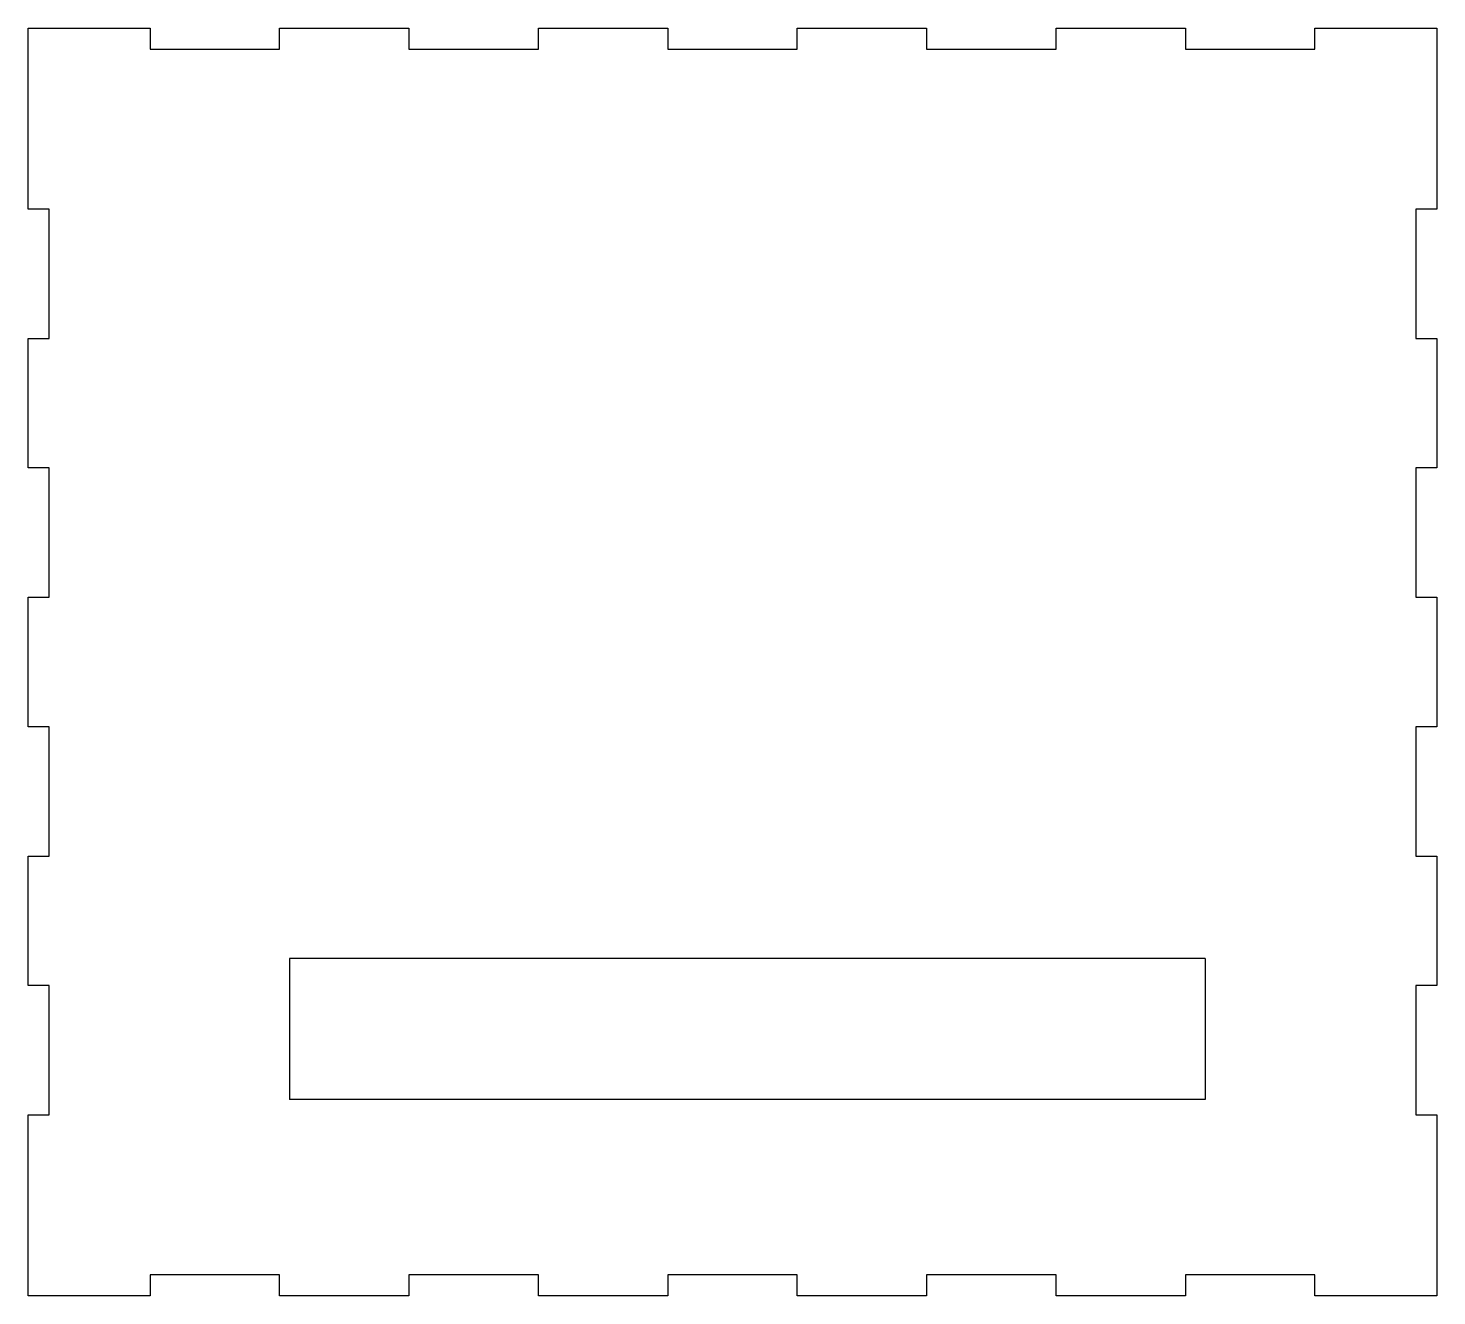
# Model space of a CAD drawing. Extents: x -95 to 105, y -86 to 94.
import ezdxf

# ---------------------------------------------------------------- set-up
doc = ezdxf.new("R2010")
doc.units = 0
doc.layers.add('VISIBLE', color=7, linetype='CONTINUOUS')

msp = doc.modelspace()

# ---------------------------------------------------------------- linework, layer by layer
at = {"layer": 'VISIBLE'}
for p, q in [((-95, 93.7), (-77.69, 93.7)), ((-95, 68.01), (-95, 93.7)), ((-77.69, 93.7), (-77.69, 90.7)), ((-59.31, 93.7), (-40.94, 93.7)), ((-59.31, 90.7), (-59.31, 93.7)), ((-40.94, 93.7), (-40.94, 90.7)), ((-22.56, 93.7), (-4.19, 93.7)), ((-22.56, 90.7), (-22.56, 93.7)), ((-4.19, 93.7), (-4.19, 90.7)), ((14.19, 93.7), (32.56, 93.7)), ((14.19, 90.7), (14.19, 93.7)), ((32.56, 93.7), (32.56, 90.7)), ((50.94, 93.7), (69.31, 93.7)), ((50.94, 90.7), (50.94, 93.7)), ((69.31, 93.7), (69.31, 90.7)), ((87.69, 93.7), (105, 93.7)), ((87.69, 90.7), (87.69, 93.7)), ((105, 93.7), (105, 68.01)), ((-77.69, 90.7), (-59.31, 90.7)), ((-40.94, 90.7), (-22.56, 90.7)), ((-4.19, 90.7), (14.19, 90.7)), ((32.56, 90.7), (50.94, 90.7)), ((69.31, 90.7), (87.69, 90.7)), ((-92, 68.01), (-95, 68.01)), ((-92, 49.63), (-92, 68.01)), ((102, 68.01), (102, 49.63)), ((105, 68.01), (102, 68.01)), ((-95, 49.63), (-92, 49.63)), ((-95, 31.26), (-95, 49.63)), ((102, 49.63), (105, 49.63)), ((105, 49.63), (105, 31.26)), ((-92, 31.26), (-95, 31.26)), ((-92, 12.88), (-92, 31.26)), ((102, 31.26), (102, 12.88)), ((105, 31.26), (102, 31.26)), ((-95, 12.88), (-92, 12.88)), ((-95, -5.49), (-95, 12.88)), ((102, 12.88), (105, 12.88)), ((105, 12.88), (105, -5.49)), ((-92, -5.49), (-95, -5.49)), ((-92, -23.87), (-92, -5.49)), ((102, -5.49), (102, -23.87)), ((105, -5.49), (102, -5.49)), ((-95, -23.87), (-92, -23.87)), ((-95, -42.24), (-95, -23.87)), ((102, -23.87), (105, -23.87)), ((105, -23.87), (105, -42.24)), ((72.11, -38.41), (-57.89, -38.41)), ((-57.89, -38.41), (-57.89, -58.41)), ((72.11, -38.41), (72.11, -58.41)), ((-92, -42.24), (-95, -42.24)), ((-92, -60.62), (-92, -42.24)), ((102, -42.24), (102, -60.62)), ((105, -42.24), (102, -42.24)), ((72.11, -58.41), (-57.89, -58.41)), ((-95, -86.3), (-95, -60.62)), ((-95, -60.62), (-92, -60.62)), ((102, -60.62), (105, -60.62)), ((105, -60.62), (105, -86.3)), ((-77.69, -83.3), (-77.69, -86.3)), ((-59.31, -83.3), (-77.69, -83.3)), ((-59.31, -86.3), (-59.31, -83.3)), ((-40.94, -83.3), (-40.94, -86.3)), ((-22.56, -83.3), (-40.94, -83.3)), ((-22.56, -86.3), (-22.56, -83.3)), ((-4.19, -83.3), (-4.19, -86.3)), ((14.19, -83.3), (-4.19, -83.3)), ((14.19, -86.3), (14.19, -83.3)), ((32.56, -83.3), (32.56, -86.3)), ((50.94, -83.3), (32.56, -83.3)), ((50.94, -86.3), (50.94, -83.3)), ((69.31, -83.3), (69.31, -86.3)), ((87.69, -83.3), (69.31, -83.3)), ((87.69, -86.3), (87.69, -83.3)), ((-77.69, -86.3), (-95, -86.3)), ((-40.94, -86.3), (-59.31, -86.3)), ((-4.19, -86.3), (-22.56, -86.3)), ((32.56, -86.3), (14.19, -86.3)), ((69.31, -86.3), (50.94, -86.3)), ((105, -86.3), (87.69, -86.3))]:
    msp.add_line(p, q, dxfattribs=at)

doc.saveas('drawing.dxf')
